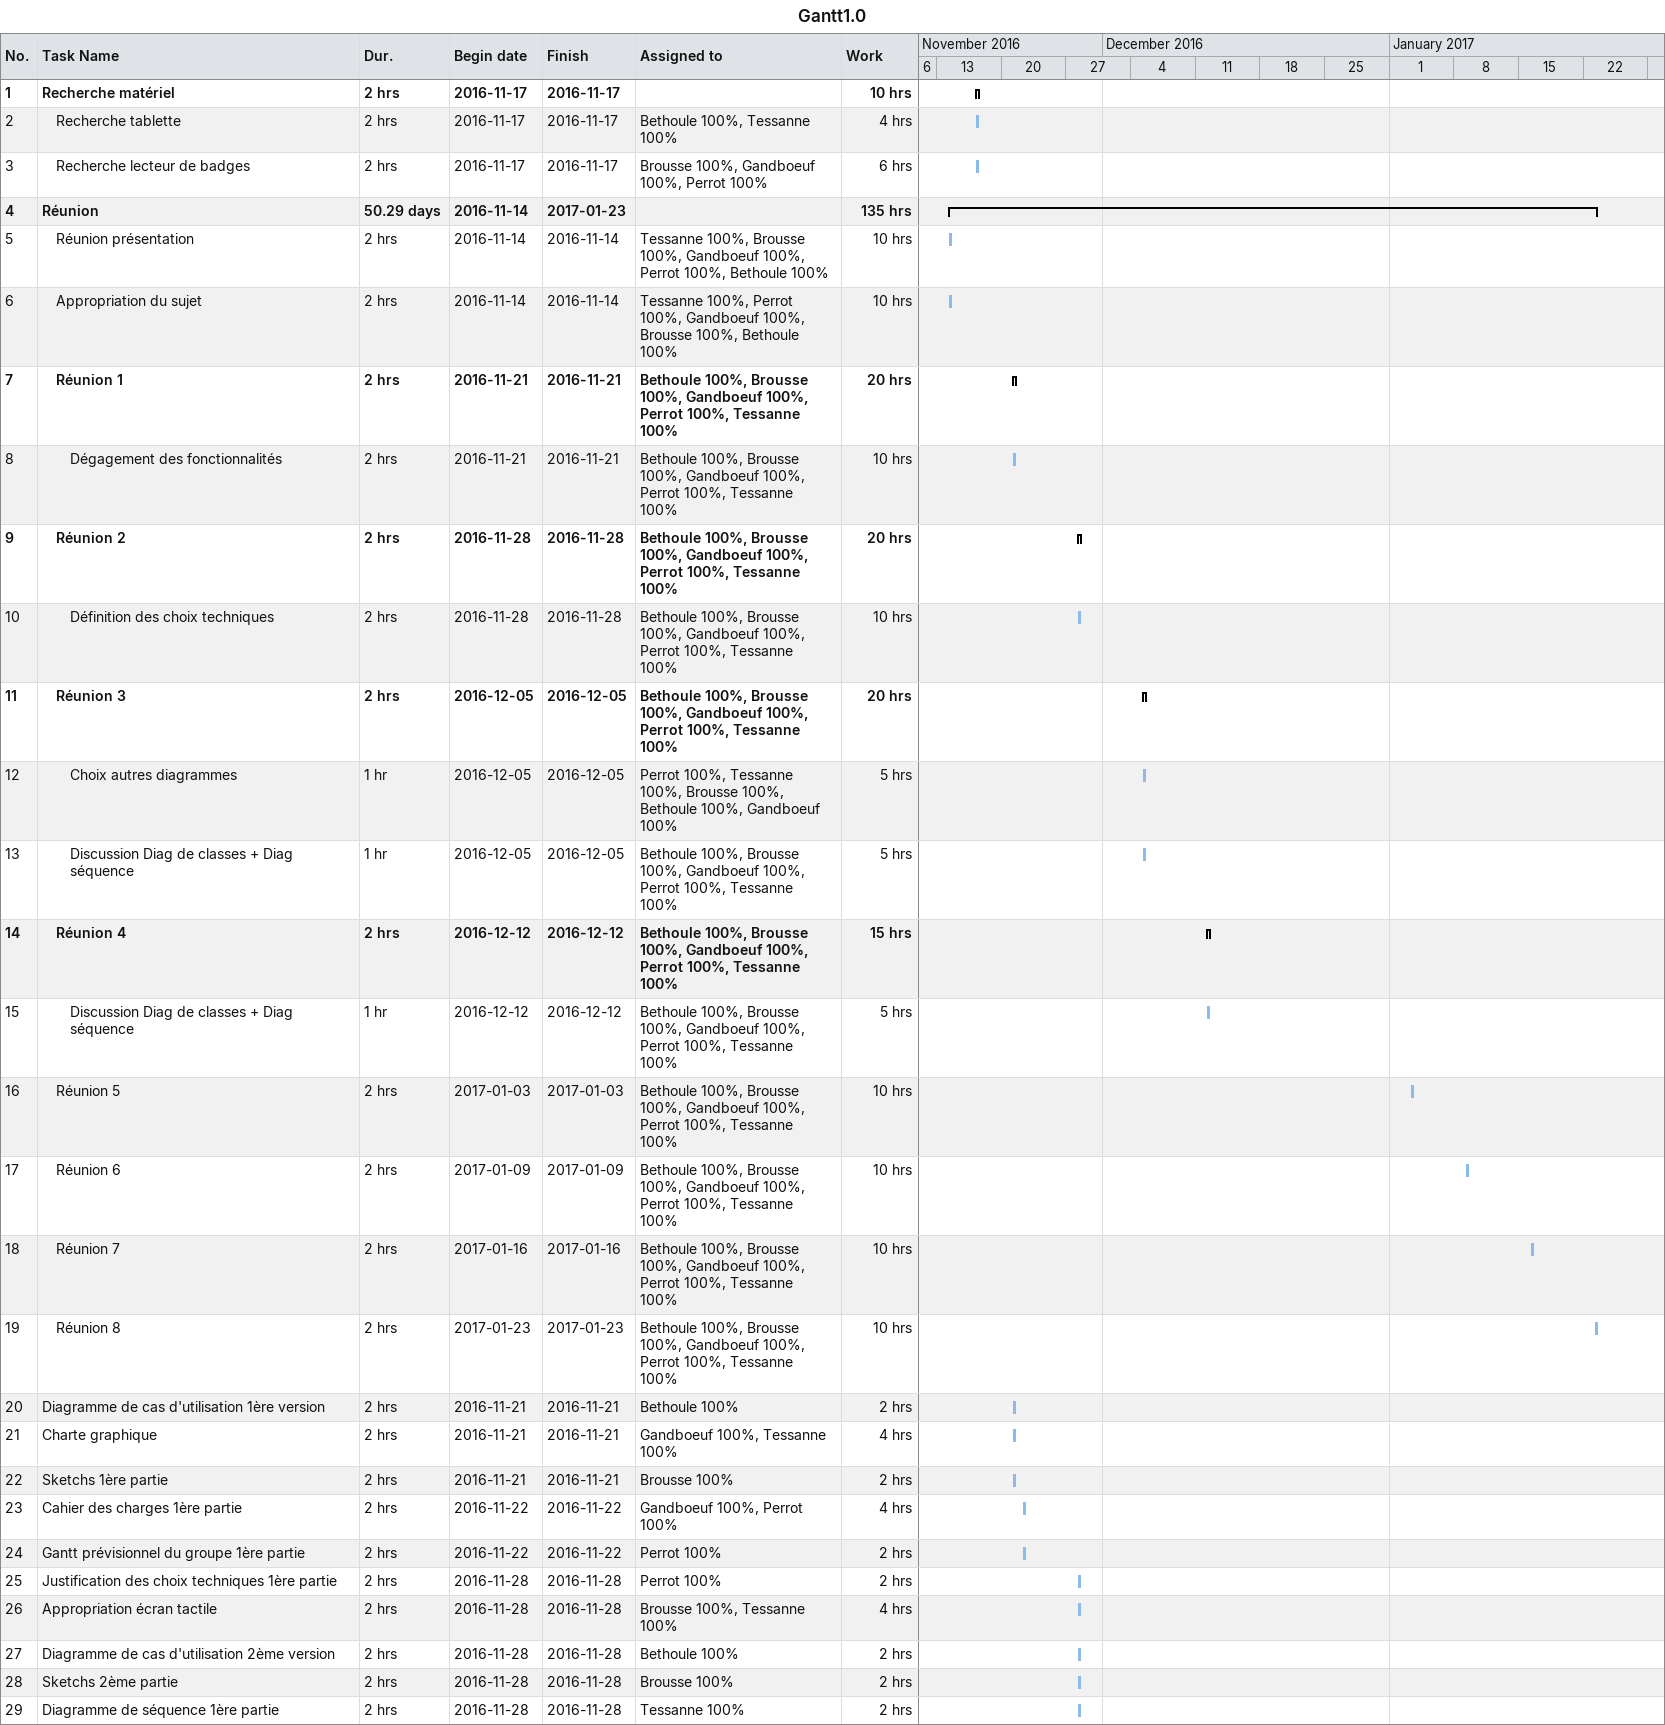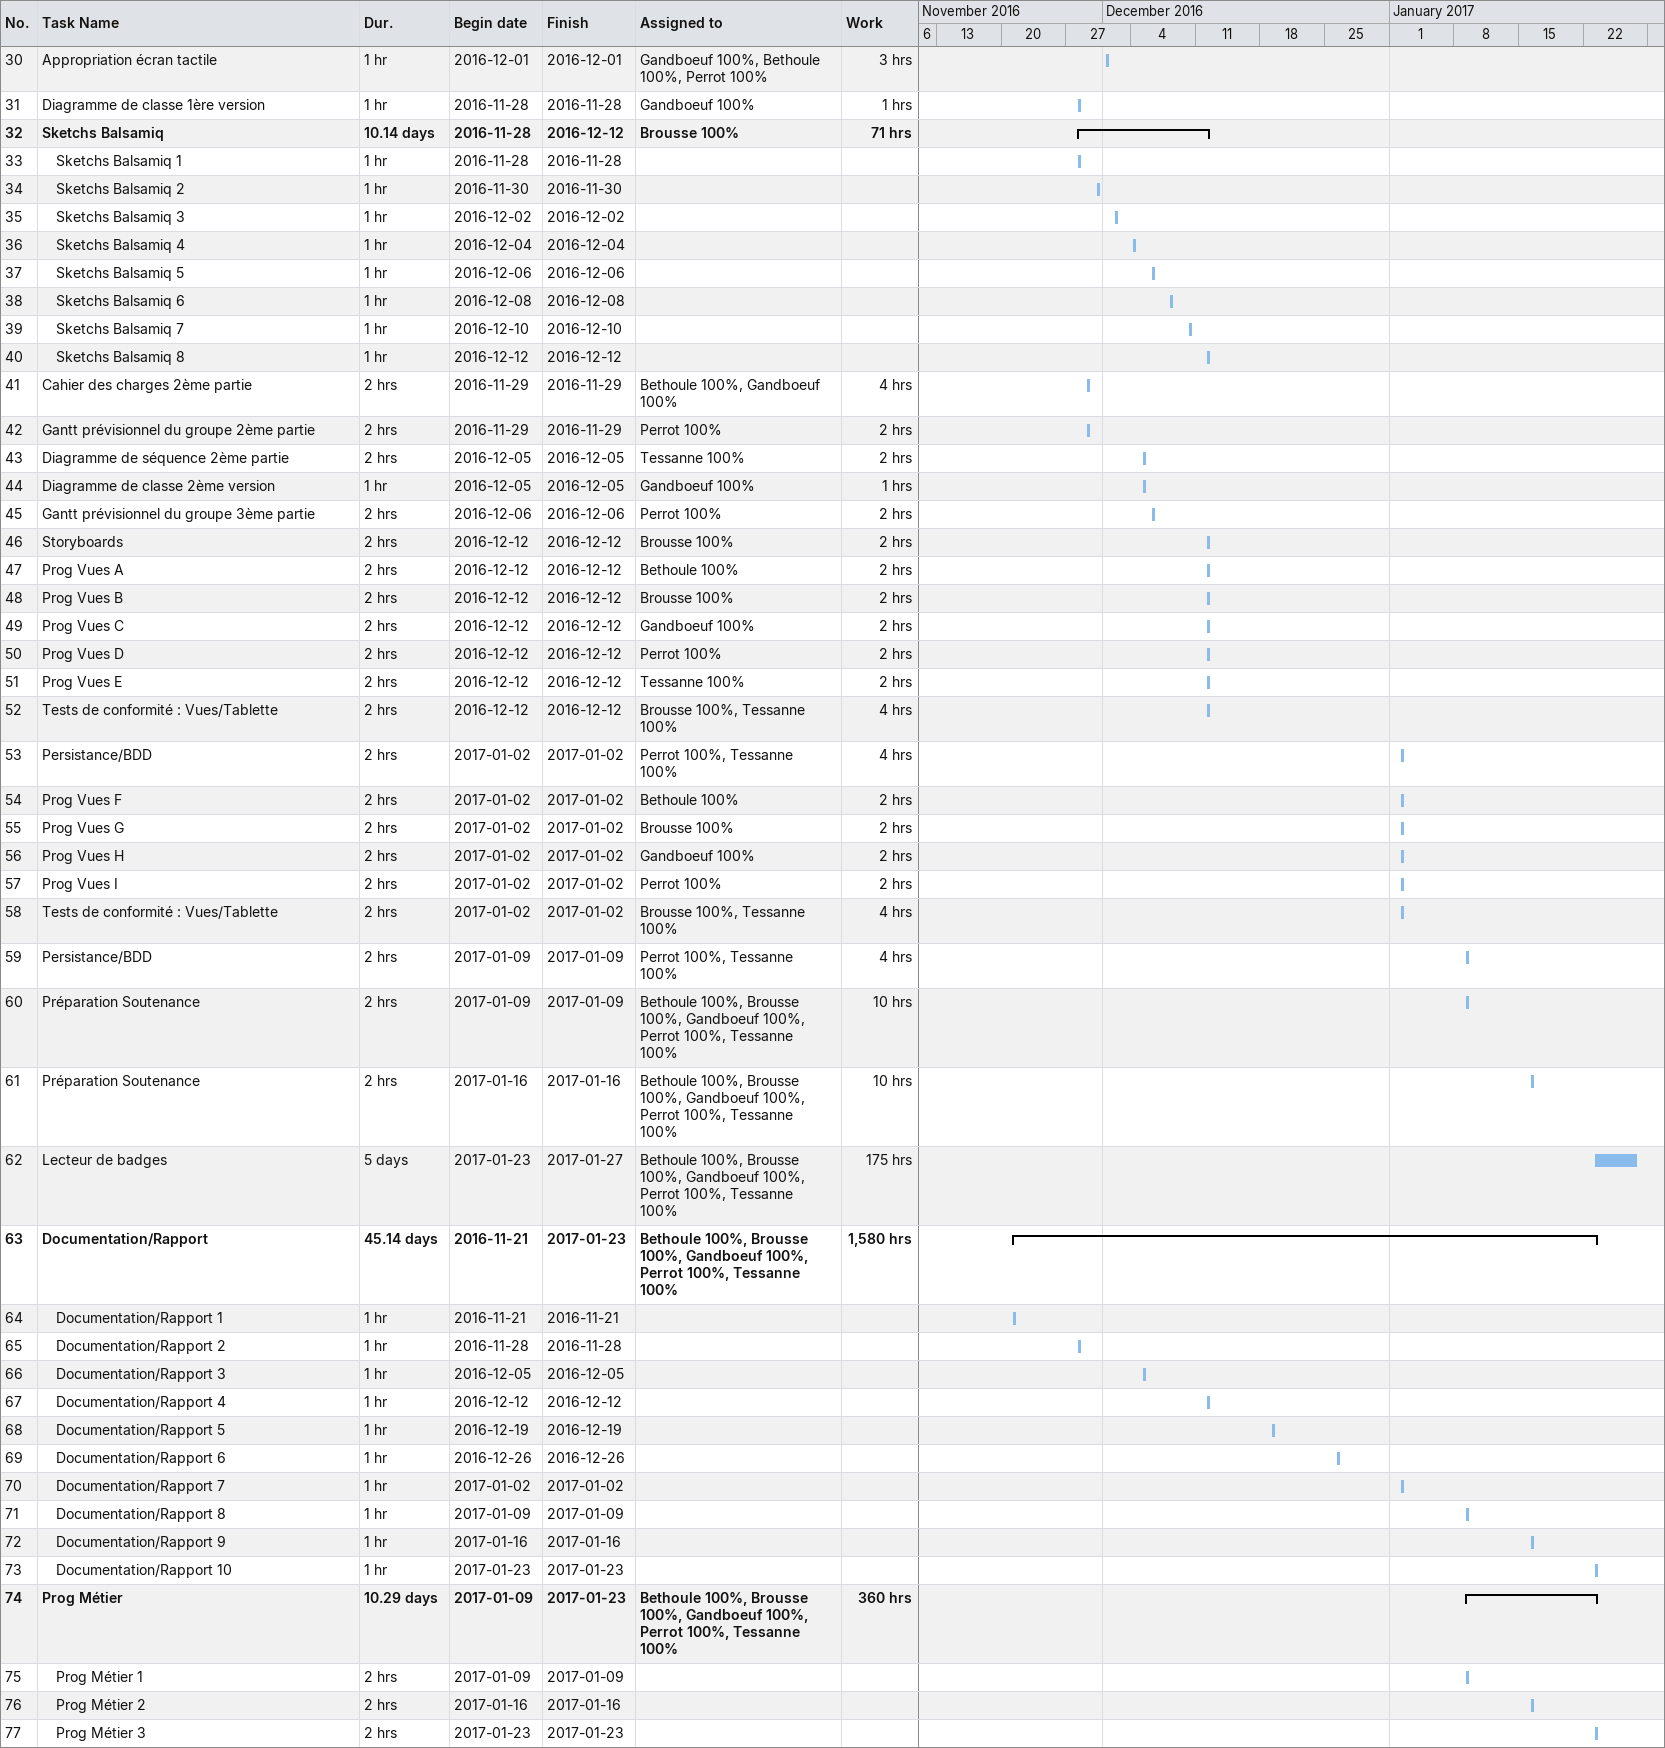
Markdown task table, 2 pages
Gantt1.0

| ID | Level | Task | Duration | Start | Finish | Resources | Work (h) |
|---|---|---|---|---|---|---|---|
| 1 | 1 | **Recherche matériel** | 2h | 2016-11-17 | 2016-11-17 |  | 10 |
| 2 | 2 | Recherche tablette | 2h | 2016-11-17 | 2016-11-17 | Bethoule 100%, Tessanne 100% | 4 |
| 3 | 2 | Recherche lecteur de badges | 2h | 2016-11-17 | 2016-11-17 | Brousse 100%, Gandboeuf 100%, Perrot 100% | 6 |
| 4 | 1 | **Réunion** | 50.29d | 2016-11-14 | 2017-01-23 |  | 135 |
| 5 | 2 | Réunion présentation | 2h | 2016-11-14 | 2016-11-14 | Tessanne 100%, Brousse 100%, Gandboeuf 100%, Perrot 100%, Bethoule 100% | 10 |
| 6 | 2 | Appropriation du sujet | 2h | 2016-11-14 | 2016-11-14 | Tessanne 100%, Perrot 100%, Gandboeuf 100%, Brousse 100%, Bethoule 100% | 10 |
| 7 | 2 | **Réunion 1** | 2h | 2016-11-21 | 2016-11-21 | Bethoule 100%, Brousse 100%, Gandboeuf 100%, Perrot 100%, Tessanne 100% | 20 |
| 8 | 3 | Dégagement des fonctionnalités | 2h | 2016-11-21 | 2016-11-21 | Bethoule 100%, Brousse 100%, Gandboeuf 100%, Perrot 100%, Tessanne 100% | 10 |
| 9 | 2 | **Réunion 2** | 2h | 2016-11-28 | 2016-11-28 | Bethoule 100%, Brousse 100%, Gandboeuf 100%, Perrot 100%, Tessanne 100% | 20 |
| 10 | 3 | Définition des choix techniques | 2h | 2016-11-28 | 2016-11-28 | Bethoule 100%, Brousse 100%, Gandboeuf 100%, Perrot 100%, Tessanne 100% | 10 |
| 11 | 2 | **Réunion 3** | 2h | 2016-12-05 | 2016-12-05 | Bethoule 100%, Brousse 100%, Gandboeuf 100%, Perrot 100%, Tessanne 100% | 20 |
| 12 | 3 | Choix autres diagrammes | 1h | 2016-12-05 | 2016-12-05 | Perrot 100%, Tessanne 100%, Brousse 100%, Bethoule 100%, Gandboeuf 100% | 5 |
| 13 | 3 | Discussion Diag de classes + Diag séquence | 1h | 2016-12-05 | 2016-12-05 | Bethoule 100%, Brousse 100%, Gandboeuf 100%, Perrot 100%, Tessanne 100% | 5 |
| 14 | 2 | **Réunion 4** | 2h | 2016-12-12 | 2016-12-12 | Bethoule 100%, Brousse 100%, Gandboeuf 100%, Perrot 100%, Tessanne 100% | 15 |
| 15 | 3 | Discussion Diag de classes + Diag séquence | 1h | 2016-12-12 | 2016-12-12 | Bethoule 100%, Brousse 100%, Gandboeuf 100%, Perrot 100%, Tessanne 100% | 5 |
| 16 | 2 | Réunion 5 | 2h | 2017-01-03 | 2017-01-03 | Bethoule 100%, Brousse 100%, Gandboeuf 100%, Perrot 100%, Tessanne 100% | 10 |
| 17 | 2 | Réunion 6 | 2h | 2017-01-09 | 2017-01-09 | Bethoule 100%, Brousse 100%, Gandboeuf 100%, Perrot 100%, Tessanne 100% | 10 |
| 18 | 2 | Réunion 7 | 2h | 2017-01-16 | 2017-01-16 | Bethoule 100%, Brousse 100%, Gandboeuf 100%, Perrot 100%, Tessanne 100% | 10 |
| 19 | 2 | Réunion 8 | 2h | 2017-01-23 | 2017-01-23 | Bethoule 100%, Brousse 100%, Gandboeuf 100%, Perrot 100%, Tessanne 100% | 10 |
| 20 | 1 | Diagramme de cas d'utilisation 1ère version | 2h | 2016-11-21 | 2016-11-21 | Bethoule 100% | 2 |
| 21 | 1 | Charte graphique | 2h | 2016-11-21 | 2016-11-21 | Gandboeuf 100%, Tessanne 100% | 4 |
| 22 | 1 | Sketchs 1ère partie | 2h | 2016-11-21 | 2016-11-21 | Brousse 100% | 2 |
| 23 | 1 | Cahier des charges 1ère partie | 2h | 2016-11-22 | 2016-11-22 | Gandboeuf 100%, Perrot 100% | 4 |
| 24 | 1 | Gantt prévisionnel du groupe 1ère partie | 2h | 2016-11-22 | 2016-11-22 | Perrot 100% | 2 |
| 25 | 1 | Justification des choix techniques 1ère partie | 2h | 2016-11-28 | 2016-11-28 | Perrot 100% | 2 |
| 26 | 1 | Appropriation écran tactile | 2h | 2016-11-28 | 2016-11-28 | Brousse 100%, Tessanne 100% | 4 |
| 27 | 1 | Diagramme de cas d'utilisation 2ème version | 2h | 2016-11-28 | 2016-11-28 | Bethoule 100% | 2 |
| 28 | 1 | Sketchs 2ème partie | 2h | 2016-11-28 | 2016-11-28 | Brousse 100% | 2 |
| 29 | 1 | Diagramme de séquence 1ère partie | 2h | 2016-11-28 | 2016-11-28 | Tessanne 100% | 2 |
| 30 | 1 | Appropriation écran tactile | 1h | 2016-12-01 | 2016-12-01 | Gandboeuf 100%, Bethoule 100%, Perrot 100% | 3 |
| 31 | 1 | Diagramme de classe 1ère version | 1h | 2016-11-28 | 2016-11-28 | Gandboeuf 100% | 1 |
| 32 | 1 | **Sketchs Balsamiq** | 10.14d | 2016-11-28 | 2016-12-12 | Brousse 100% | 71 |
| 33 | 2 | Sketchs Balsamiq 1 | 1h | 2016-11-28 | 2016-11-28 |  |  |
| 34 | 2 | Sketchs Balsamiq 2 | 1h | 2016-11-30 | 2016-11-30 |  |  |
| 35 | 2 | Sketchs Balsamiq 3 | 1h | 2016-12-02 | 2016-12-02 |  |  |
| 36 | 2 | Sketchs Balsamiq 4 | 1h | 2016-12-04 | 2016-12-04 |  |  |
| 37 | 2 | Sketchs Balsamiq 5 | 1h | 2016-12-06 | 2016-12-06 |  |  |
| 38 | 2 | Sketchs Balsamiq 6 | 1h | 2016-12-08 | 2016-12-08 |  |  |
| 39 | 2 | Sketchs Balsamiq 7 | 1h | 2016-12-10 | 2016-12-10 |  |  |
| 40 | 2 | Sketchs Balsamiq 8 | 1h | 2016-12-12 | 2016-12-12 |  |  |
| 41 | 1 | Cahier des charges 2ème partie | 2h | 2016-11-29 | 2016-11-29 | Bethoule 100%, Gandboeuf 100% | 4 |
| 42 | 1 | Gantt prévisionnel du groupe 2ème partie | 2h | 2016-11-29 | 2016-11-29 | Perrot 100% | 2 |
| 43 | 1 | Diagramme de séquence 2ème partie | 2h | 2016-12-05 | 2016-12-05 | Tessanne 100% | 2 |
| 44 | 1 | Diagramme de classe 2ème version | 1h | 2016-12-05 | 2016-12-05 | Gandboeuf 100% | 1 |
| 45 | 1 | Gantt prévisionnel du groupe 3ème partie | 2h | 2016-12-06 | 2016-12-06 | Perrot 100% | 2 |
| 46 | 1 | Storyboards | 2h | 2016-12-12 | 2016-12-12 | Brousse 100% | 2 |
| 47 | 1 | Prog Vues A | 2h | 2016-12-12 | 2016-12-12 | Bethoule 100% | 2 |
| 48 | 1 | Prog Vues B | 2h | 2016-12-12 | 2016-12-12 | Brousse 100% | 2 |
| 49 | 1 | Prog Vues C | 2h | 2016-12-12 | 2016-12-12 | Gandboeuf 100% | 2 |
| 50 | 1 | Prog Vues D | 2h | 2016-12-12 | 2016-12-12 | Perrot 100% | 2 |
| 51 | 1 | Prog Vues E | 2h | 2016-12-12 | 2016-12-12 | Tessanne 100% | 2 |
| 52 | 1 | Tests de conformité : Vues/Tablette | 2h | 2016-12-12 | 2016-12-12 | Brousse 100%, Tessanne 100% | 4 |
| 53 | 1 | Persistance/BDD | 2h | 2017-01-02 | 2017-01-02 | Perrot 100%, Tessanne 100% | 4 |
| 54 | 1 | Prog Vues F | 2h | 2017-01-02 | 2017-01-02 | Bethoule 100% | 2 |
| 55 | 1 | Prog Vues G | 2h | 2017-01-02 | 2017-01-02 | Brousse 100% | 2 |
| 56 | 1 | Prog Vues H | 2h | 2017-01-02 | 2017-01-02 | Gandboeuf 100% | 2 |
| 57 | 1 | Prog Vues I | 2h | 2017-01-02 | 2017-01-02 | Perrot 100% | 2 |
| 58 | 1 | Tests de conformité : Vues/Tablette | 2h | 2017-01-02 | 2017-01-02 | Brousse 100%, Tessanne 100% | 4 |
| 59 | 1 | Persistance/BDD | 2h | 2017-01-09 | 2017-01-09 | Perrot 100%, Tessanne 100% | 4 |
| 60 | 1 | Préparation Soutenance | 2h | 2017-01-09 | 2017-01-09 | Bethoule 100%, Brousse 100%, Gandboeuf 100%, Perrot 100%, Tessanne 100% | 10 |
| 61 | 1 | Préparation Soutenance | 2h | 2017-01-16 | 2017-01-16 | Bethoule 100%, Brousse 100%, Gandboeuf 100%, Perrot 100%, Tessanne 100% | 10 |
| 62 | 1 | Lecteur de badges | 5d | 2017-01-23 | 2017-01-27 | Bethoule 100%, Brousse 100%, Gandboeuf 100%, Perrot 100%, Tessanne 100% | 175 |
| 63 | 1 | **Documentation/Rapport** | 45.14d | 2016-11-21 | 2017-01-23 | Bethoule 100%, Brousse 100%, Gandboeuf 100%, Perrot 100%, Tessanne 100% | 1580 |
| 64 | 2 | Documentation/Rapport 1 | 1h | 2016-11-21 | 2016-11-21 |  |  |
| 65 | 2 | Documentation/Rapport 2 | 1h | 2016-11-28 | 2016-11-28 |  |  |
| 66 | 2 | Documentation/Rapport 3 | 1h | 2016-12-05 | 2016-12-05 |  |  |
| 67 | 2 | Documentation/Rapport 4 | 1h | 2016-12-12 | 2016-12-12 |  |  |
| 68 | 2 | Documentation/Rapport 5 | 1h | 2016-12-19 | 2016-12-19 |  |  |
| 69 | 2 | Documentation/Rapport 6 | 1h | 2016-12-26 | 2016-12-26 |  |  |
| 70 | 2 | Documentation/Rapport 7 | 1h | 2017-01-02 | 2017-01-02 |  |  |
| 71 | 2 | Documentation/Rapport 8 | 1h | 2017-01-09 | 2017-01-09 |  |  |
| 72 | 2 | Documentation/Rapport 9 | 1h | 2017-01-16 | 2017-01-16 |  |  |
| 73 | 2 | Documentation/Rapport 10 | 1h | 2017-01-23 | 2017-01-23 |  |  |
| 74 | 1 | **Prog Métier** | 10.29d | 2017-01-09 | 2017-01-23 | Bethoule 100%, Brousse 100%, Gandboeuf 100%, Perrot 100%, Tessanne 100% | 360 |
| 75 | 2 | Prog Métier 1 | 2h | 2017-01-09 | 2017-01-09 |  |  |
| 76 | 2 | Prog Métier 2 | 2h | 2017-01-16 | 2017-01-16 |  |  |
| 77 | 2 | Prog Métier 3 | 2h | 2017-01-23 | 2017-01-23 |  |  |
